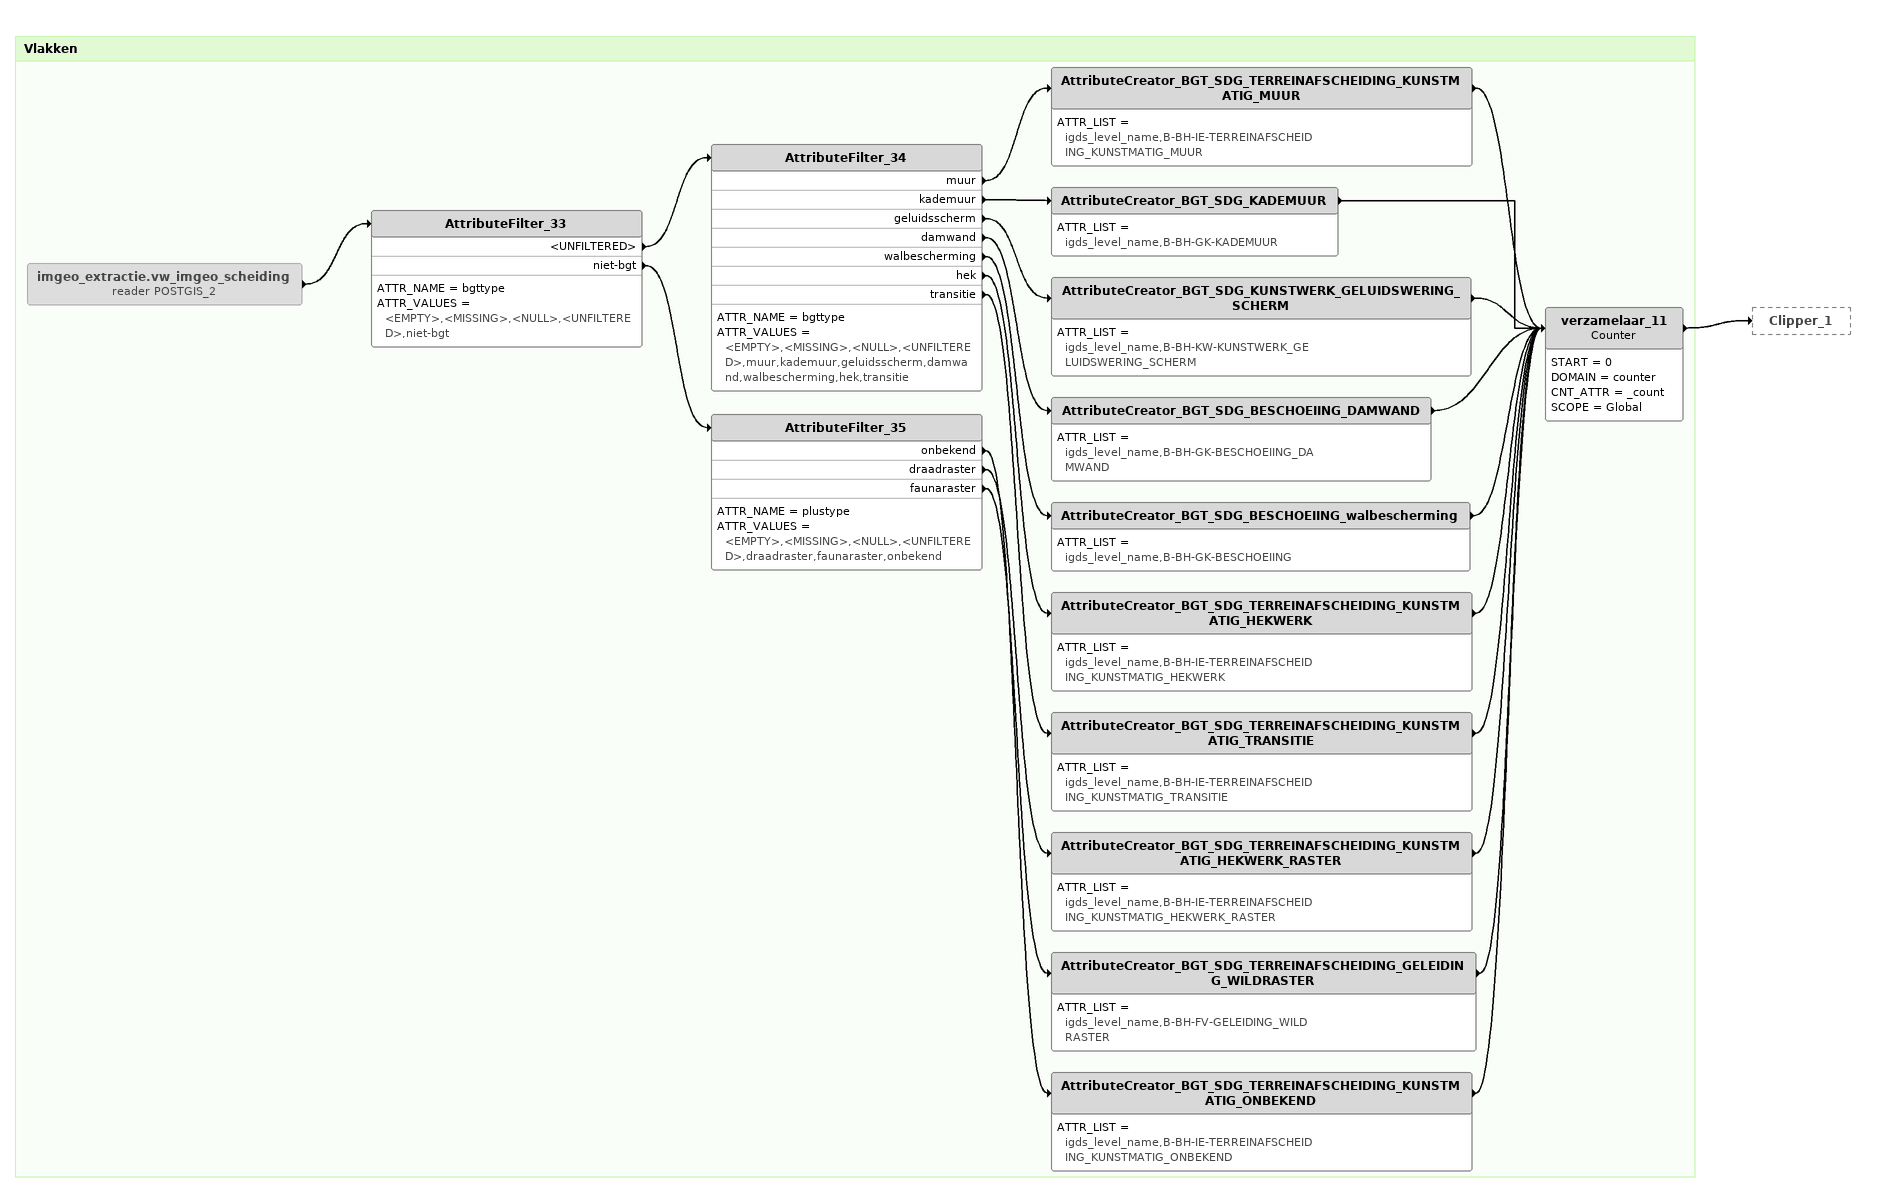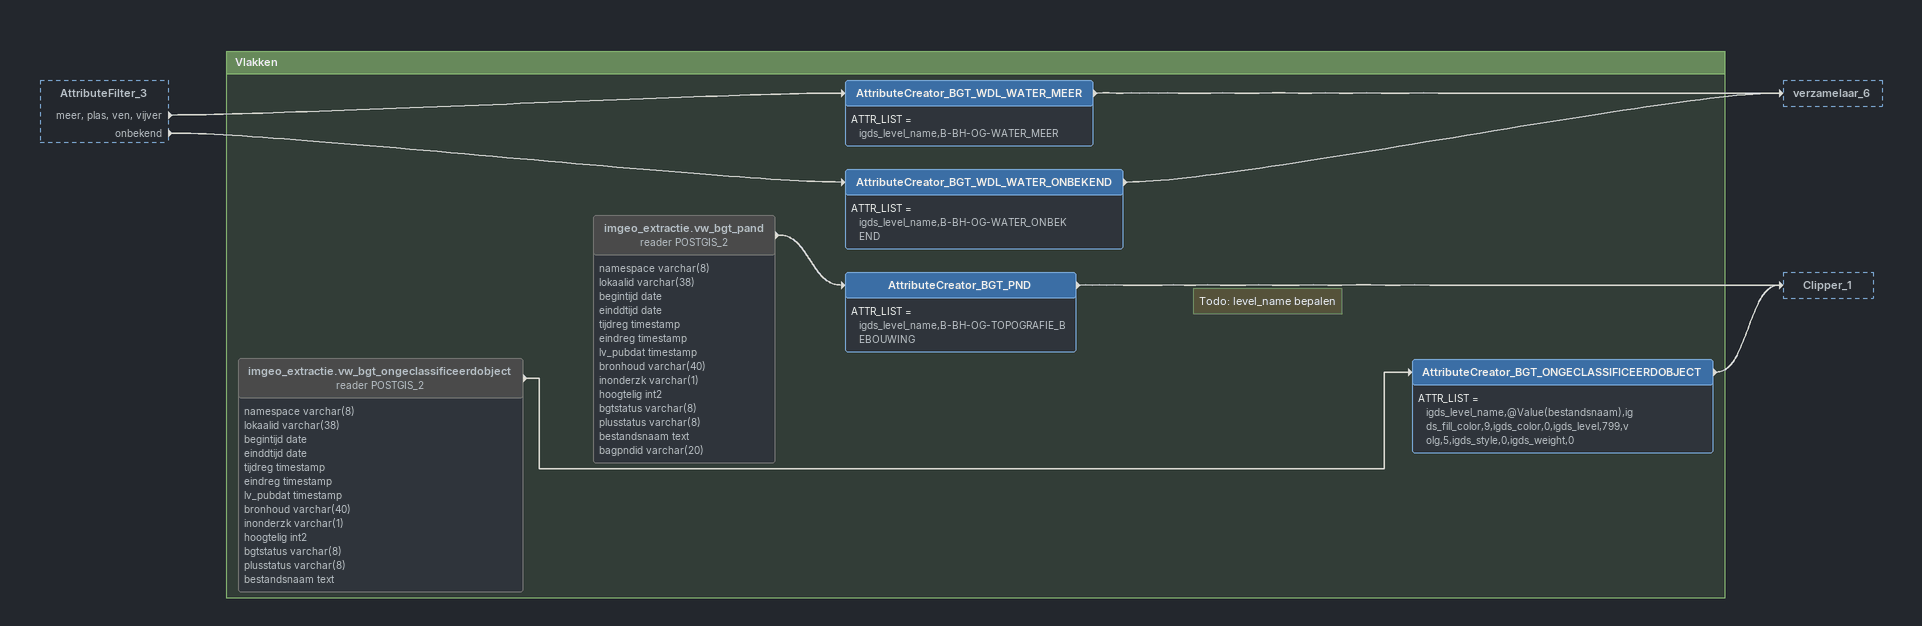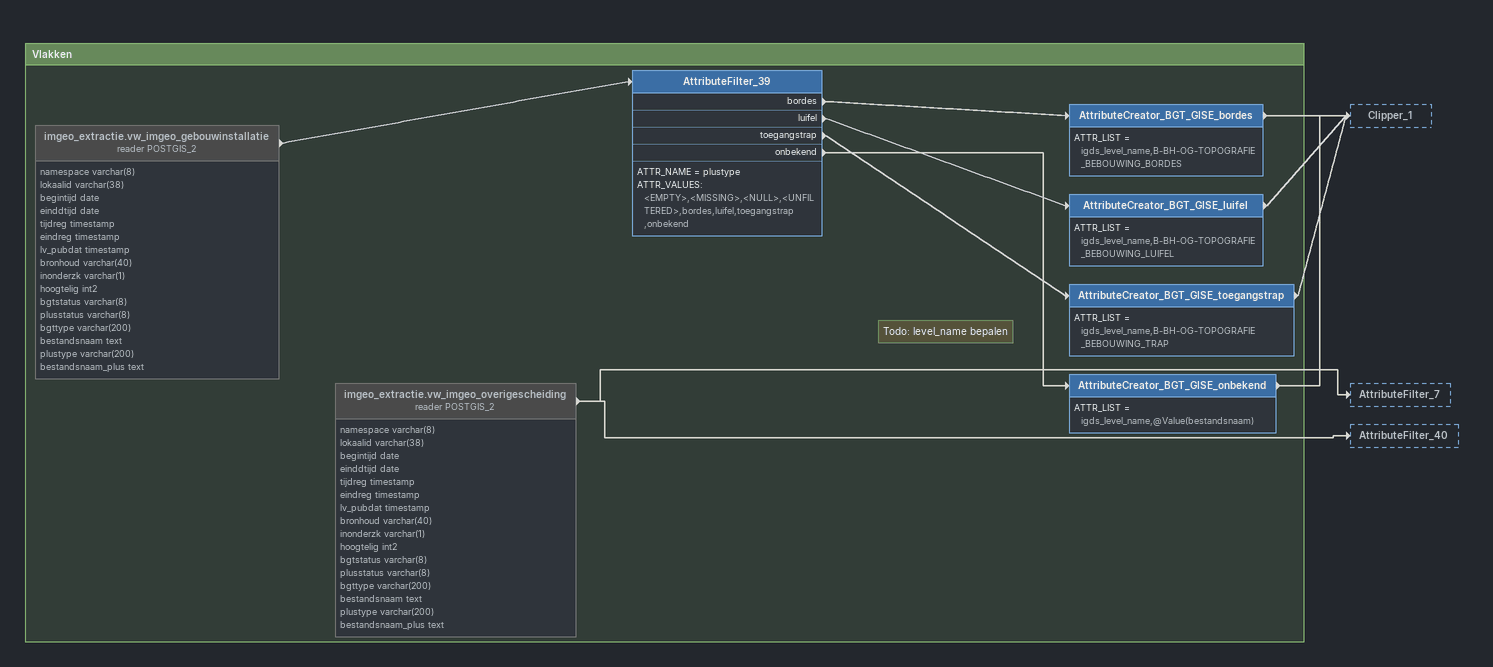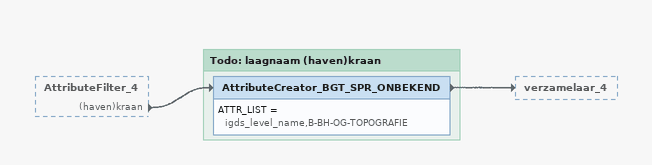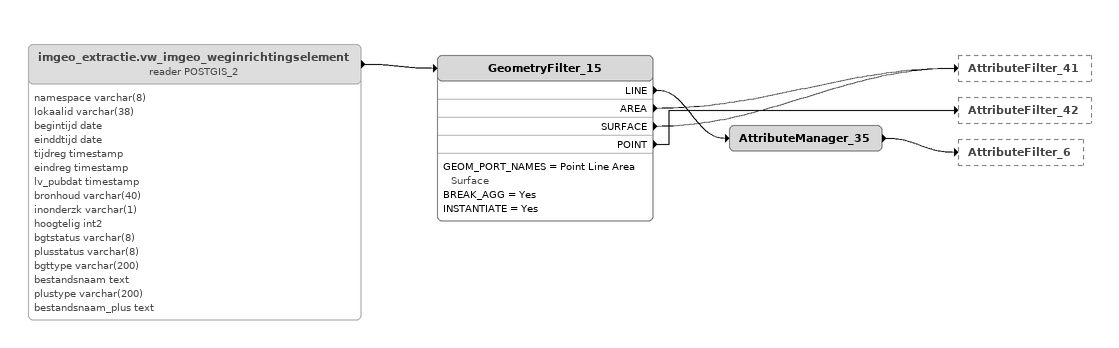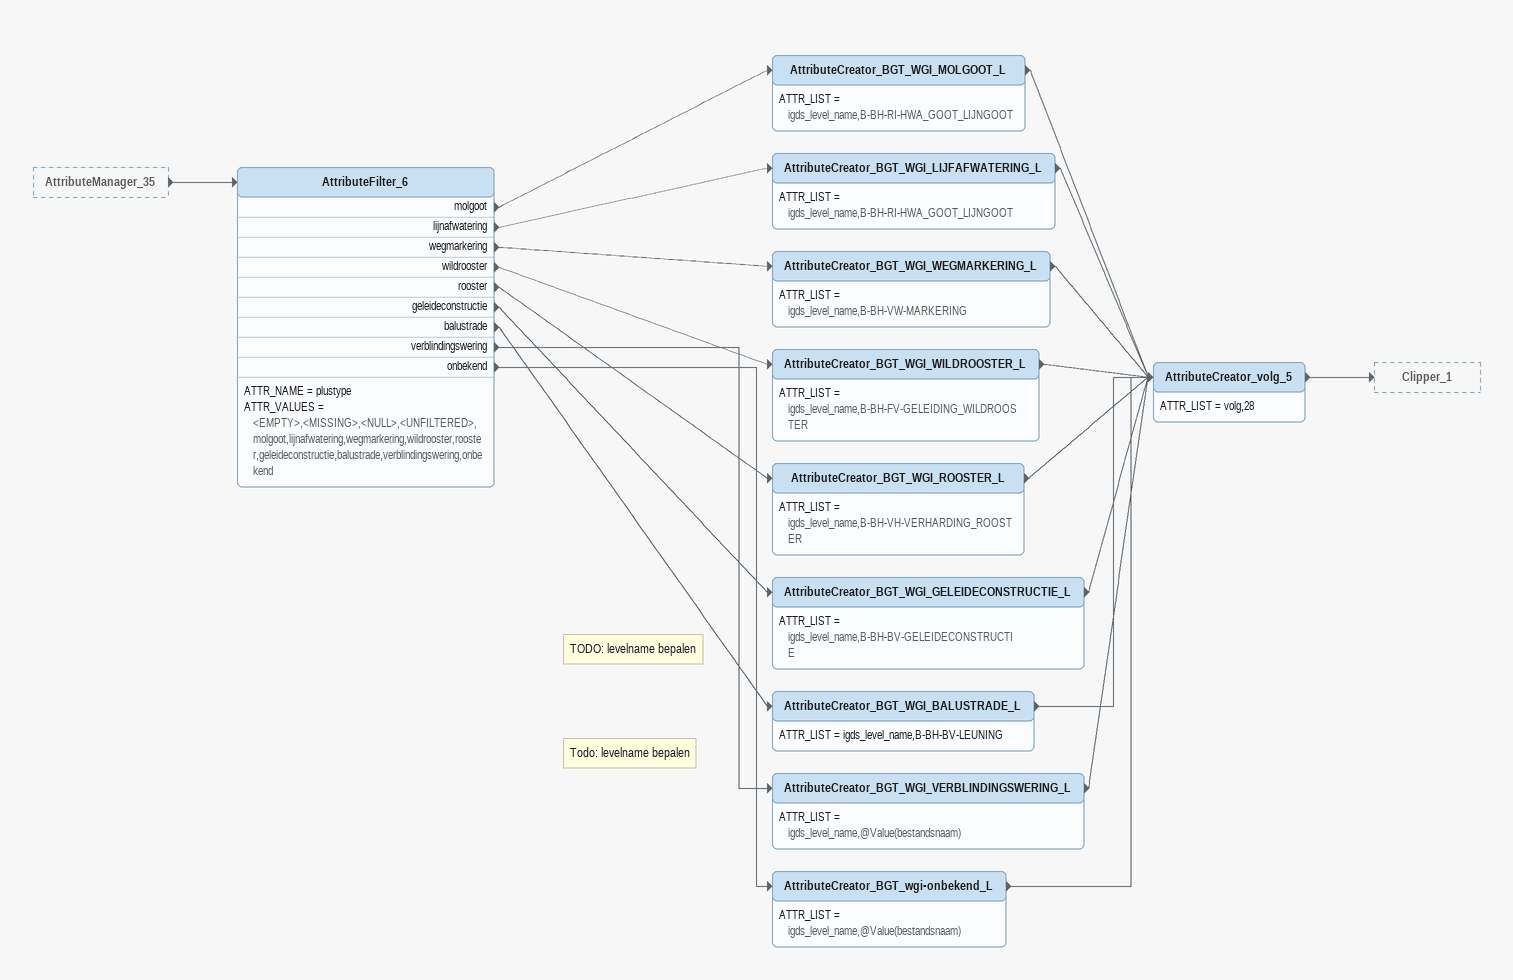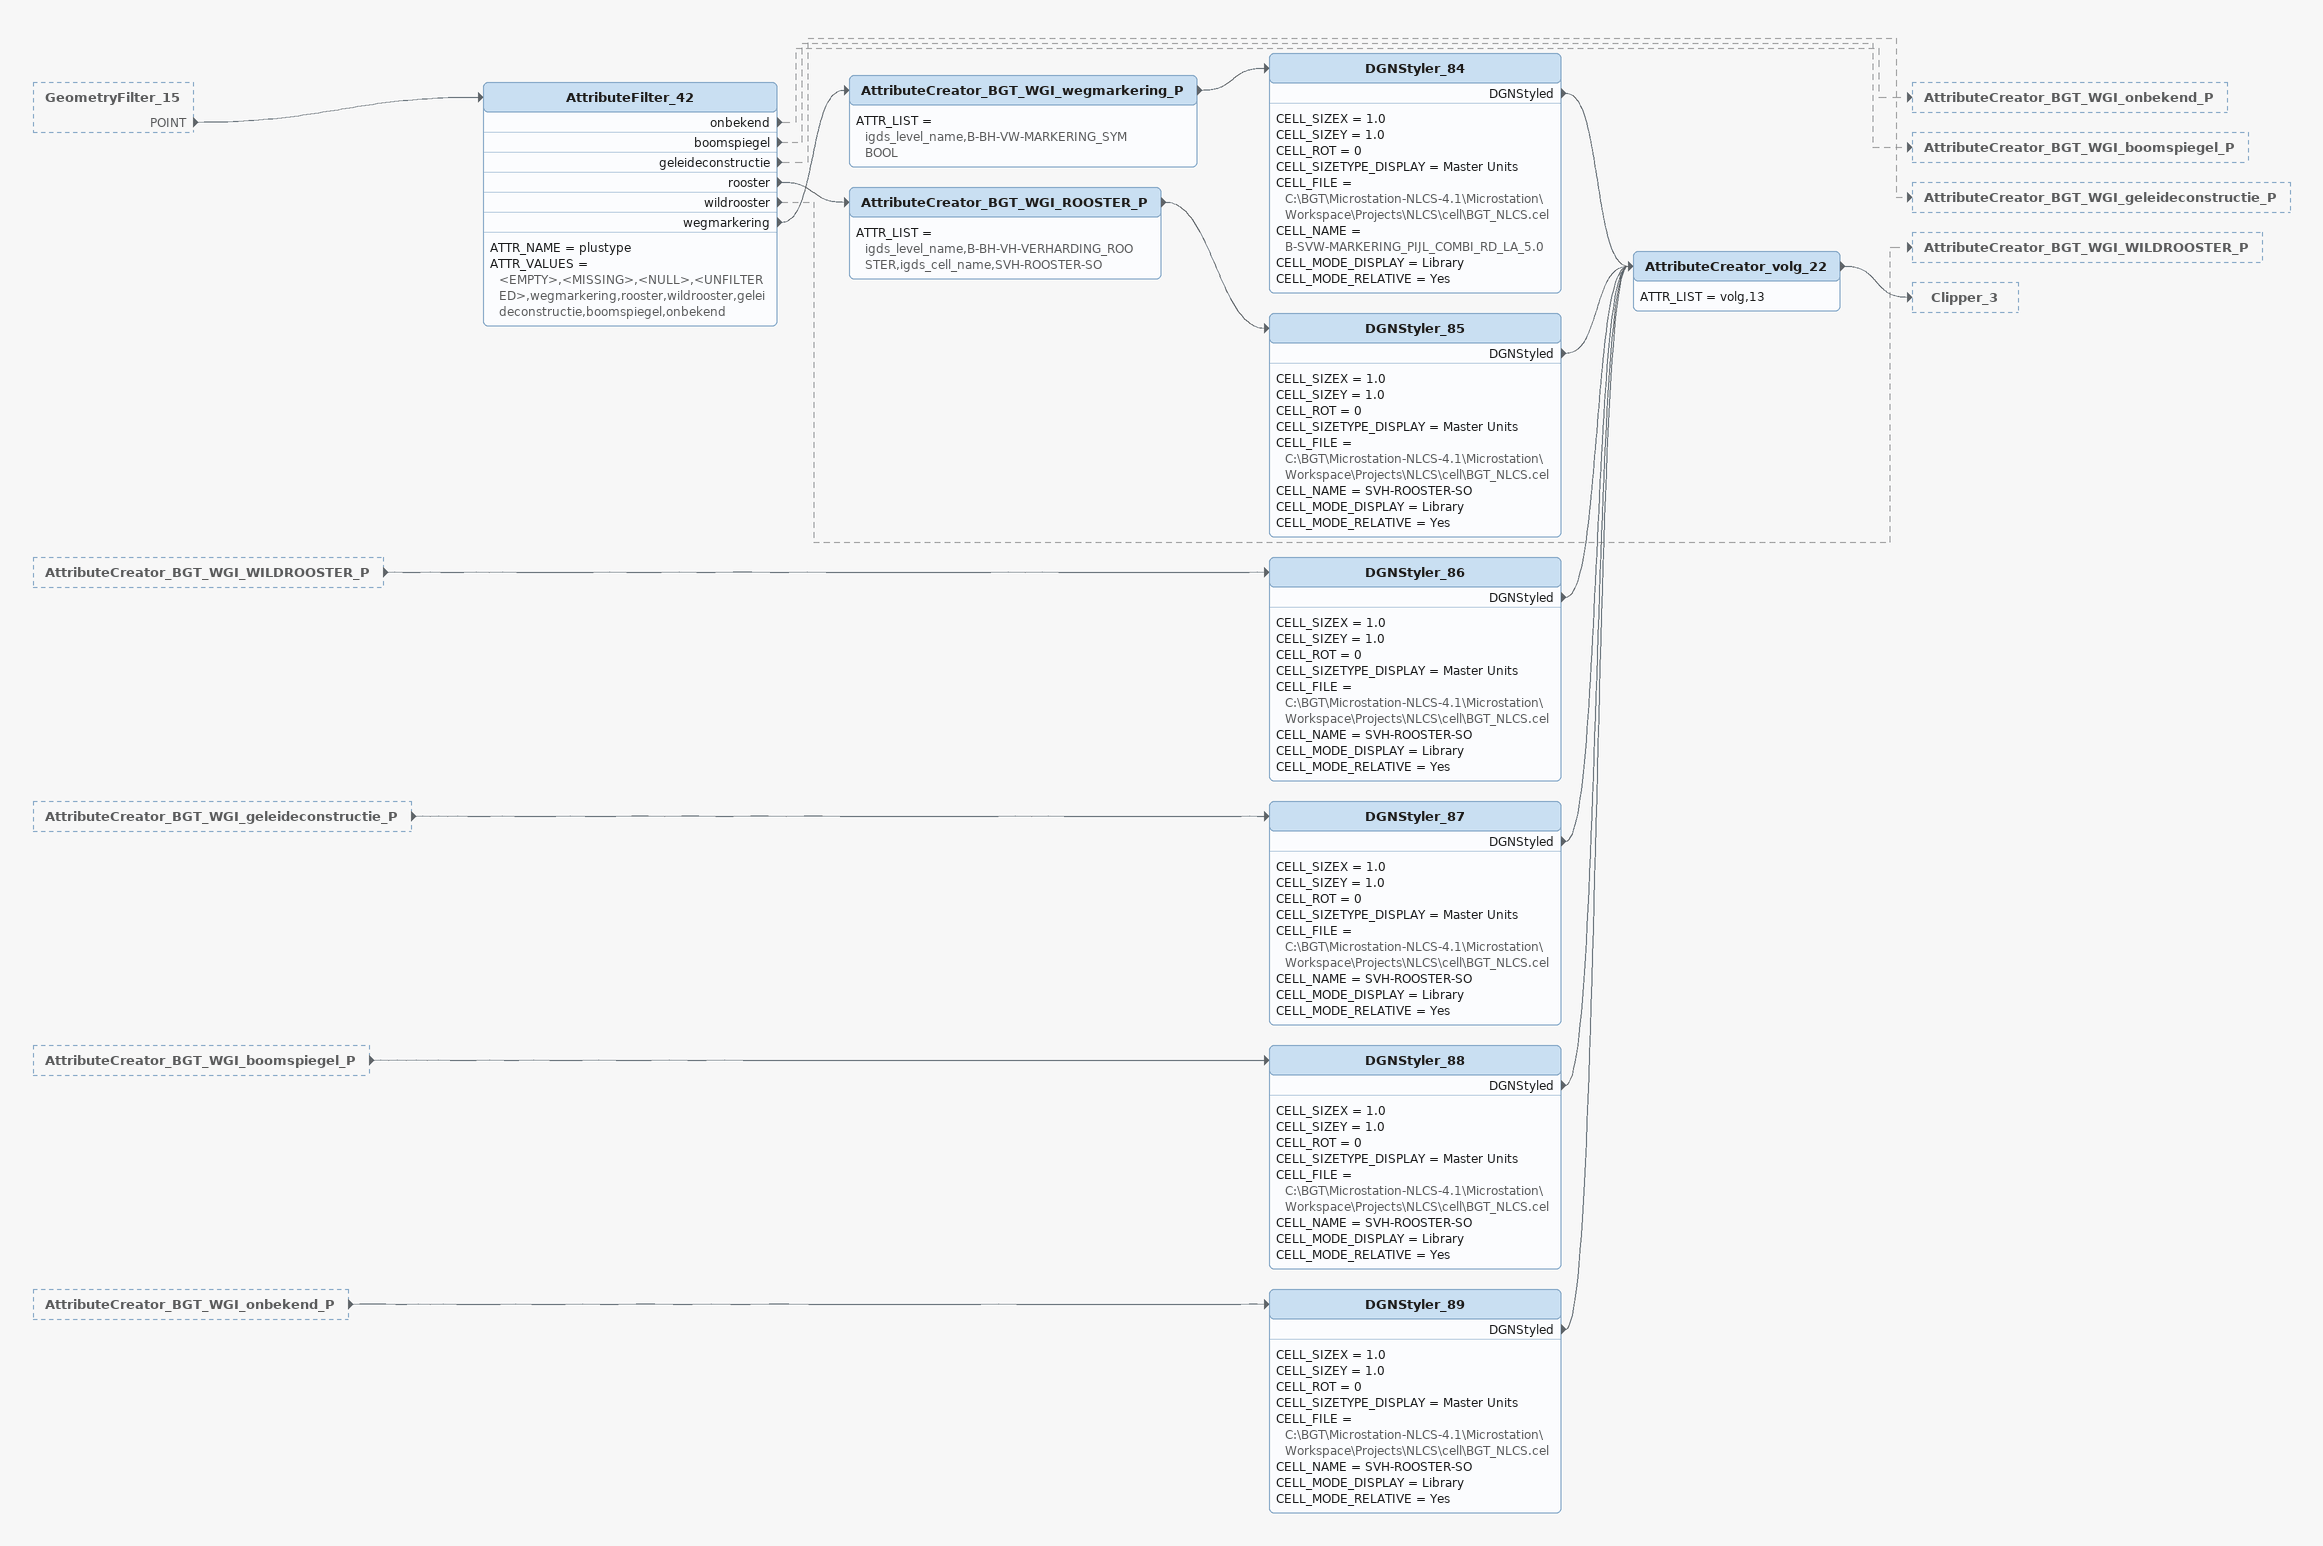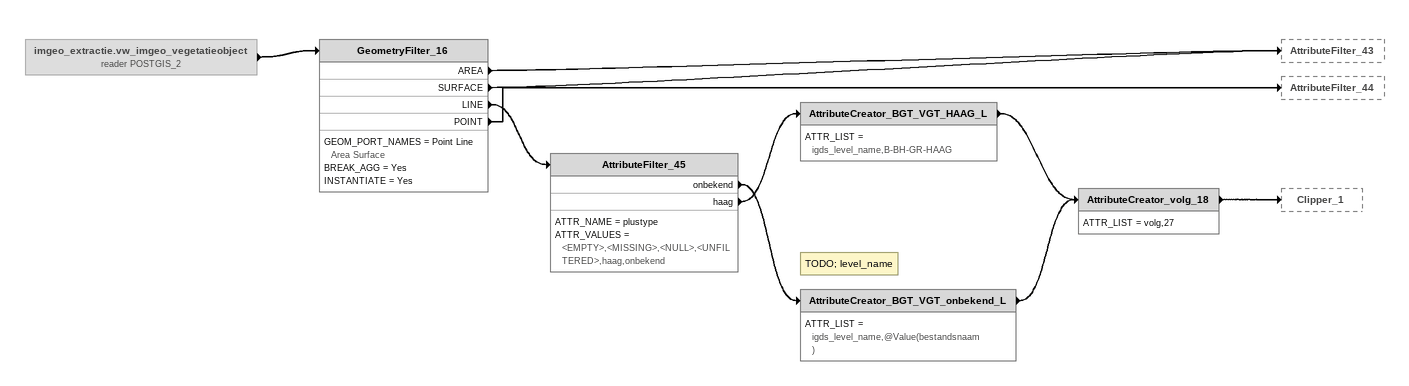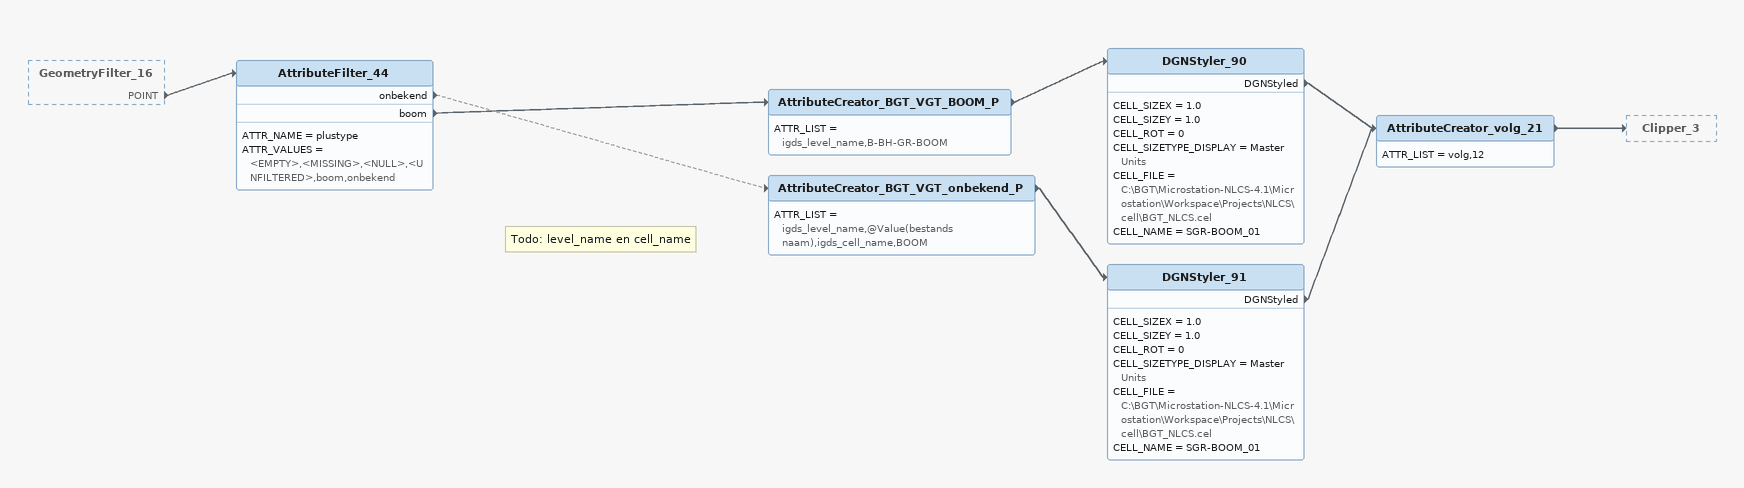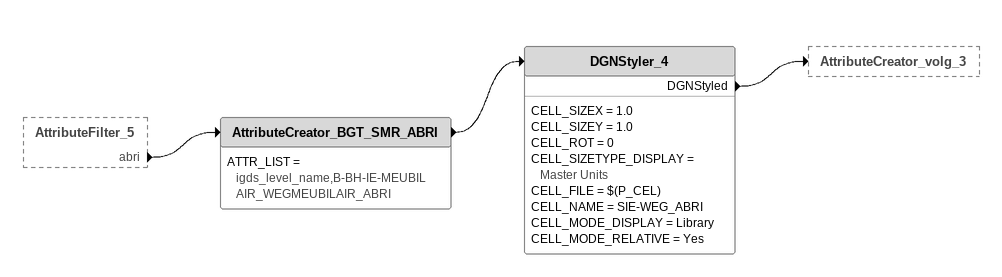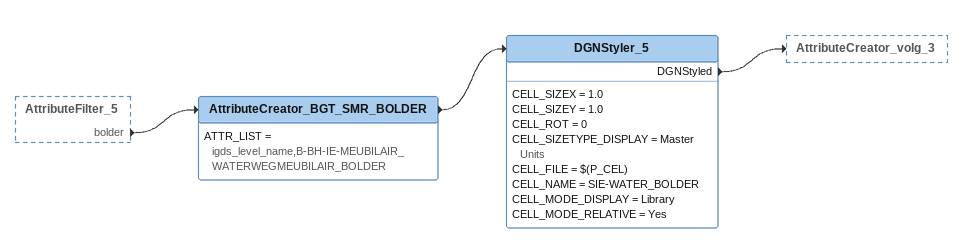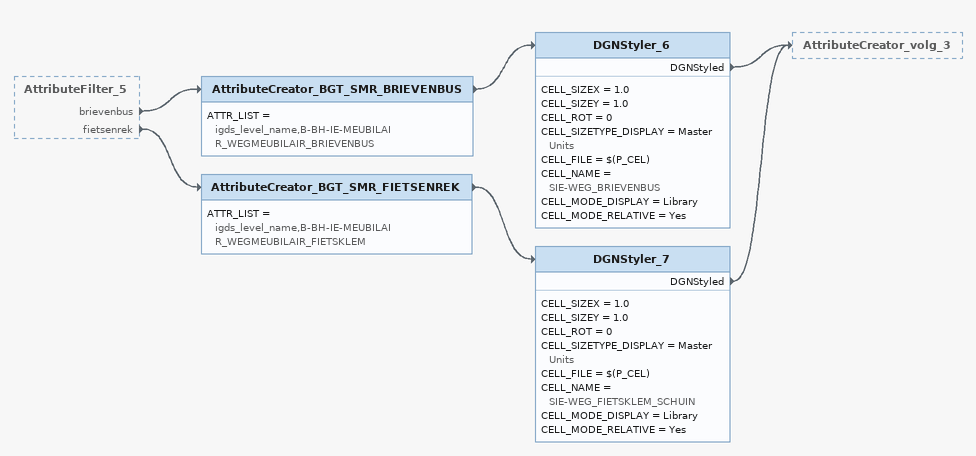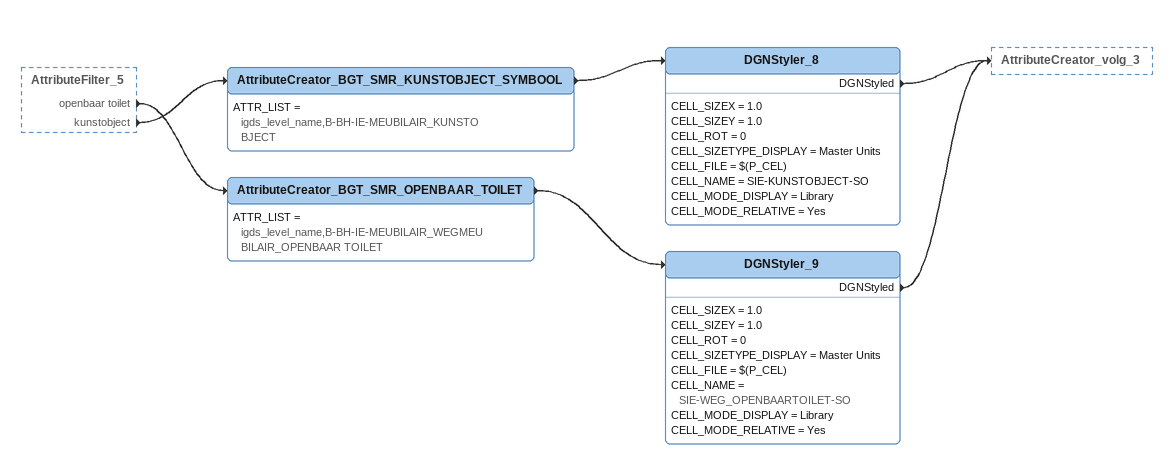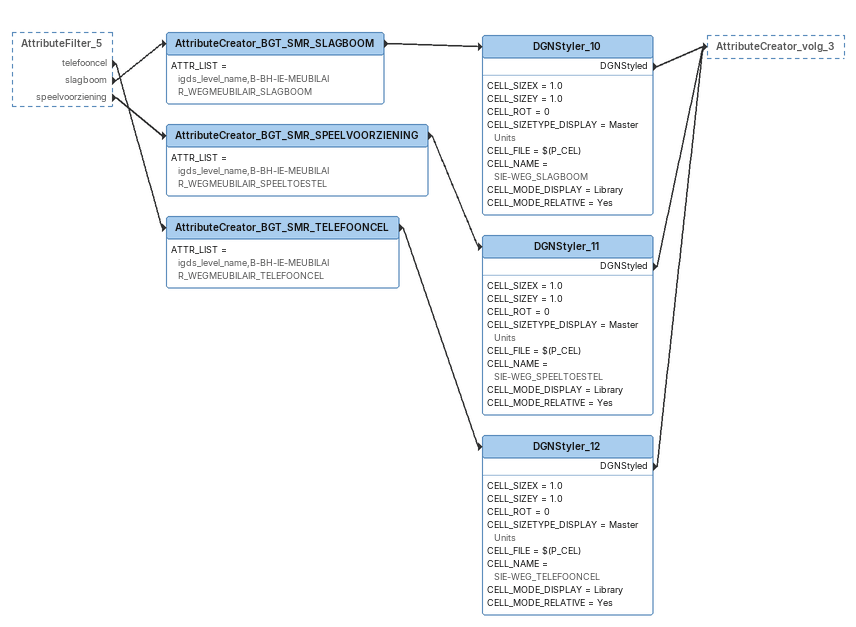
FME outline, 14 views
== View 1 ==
Bookmark: Vlakken
imgeo_extractie.vw_imgeo_scheiding (reader POSTGIS_2) [off]
    -> AttributeFilter_33
AttributeFilter_33
    ATTR_NAME = bgttype
    ATTR_VALUES = <EMPTY>,<MISSING>,<NULL>,<UNFILTERED>,niet-bgt
    <UNFILTERED> -> AttributeFilter_34
    niet-bgt -> AttributeFilter_35
AttributeFilter_34
    ATTR_NAME = bgttype
    ATTR_VALUES = <EMPTY>,<MISSING>,<NULL>,<UNFILTERED>,muur,kademuur,geluidsscherm,damwand,walbescherming,hek,transitie
    muur -> AttributeCreator_BGT_SDG_TERREINAFSCHEIDING_KUNSTMATIG_MUUR
    kademuur -> AttributeCreator_BGT_SDG_KADEMUUR
    geluidsscherm -> AttributeCreator_BGT_SDG_KUNSTWERK_GELUIDSWERING_SCHERM
    damwand -> AttributeCreator_BGT_SDG_BESCHOEIING_DAMWAND
    walbescherming -> AttributeCreator_BGT_SDG_BESCHOEIING_walbescherming
    hek -> AttributeCreator_BGT_SDG_TERREINAFSCHEIDING_KUNSTMATIG_HEKWERK
    transitie -> AttributeCreator_BGT_SDG_TERREINAFSCHEIDING_KUNSTMATIG_TRANSITIE
AttributeCreator_BGT_SDG_TERREINAFSCHEIDING_KUNSTMATIG_MUUR
    ATTR_LIST = igds_level_name,B-BH-IE-TERREINAFSCHEIDING_KUNSTMATIG_MUUR
    -> verzamelaar_11
AttributeCreator_BGT_SDG_KADEMUUR
    ATTR_LIST = igds_level_name,B-BH-GK-KADEMUUR
    -> verzamelaar_11
AttributeCreator_BGT_SDG_KUNSTWERK_GELUIDSWERING_SCHERM
    ATTR_LIST = igds_level_name,B-BH-KW-KUNSTWERK_GELUIDSWERING_SCHERM
    -> verzamelaar_11
AttributeCreator_BGT_SDG_BESCHOEIING_DAMWAND
    ATTR_LIST = igds_level_name,B-BH-GK-BESCHOEIING_DAMWAND
    -> verzamelaar_11
AttributeCreator_BGT_SDG_BESCHOEIING_walbescherming
    ATTR_LIST = igds_level_name,B-BH-GK-BESCHOEIING
    -> verzamelaar_11
AttributeCreator_BGT_SDG_TERREINAFSCHEIDING_KUNSTMATIG_HEKWERK
    ATTR_LIST = igds_level_name,B-BH-IE-TERREINAFSCHEIDING_KUNSTMATIG_HEKWERK
    -> verzamelaar_11
AttributeCreator_BGT_SDG_TERREINAFSCHEIDING_KUNSTMATIG_TRANSITIE
    ATTR_LIST = igds_level_name,B-BH-IE-TERREINAFSCHEIDING_KUNSTMATIG_TRANSITIE
    -> verzamelaar_11
AttributeFilter_35
    ATTR_NAME = plustype
    ATTR_VALUES = <EMPTY>,<MISSING>,<NULL>,<UNFILTERED>,draadraster,faunaraster,onbekend
    onbekend -> AttributeCreator_BGT_SDG_TERREINAFSCHEIDING_KUNSTMATIG_ONBEKEND
    draadraster -> AttributeCreator_BGT_SDG_TERREINAFSCHEIDING_KUNSTMATIG_HEKWERK_RASTER
    faunaraster -> AttributeCreator_BGT_SDG_TERREINAFSCHEIDING_GELEIDING_WILDRASTER
AttributeCreator_BGT_SDG_TERREINAFSCHEIDING_KUNSTMATIG_HEKWERK_RASTER
    ATTR_LIST = igds_level_name,B-BH-IE-TERREINAFSCHEIDING_KUNSTMATIG_HEKWERK_RASTER
    -> verzamelaar_11
AttributeCreator_BGT_SDG_TERREINAFSCHEIDING_GELEIDING_WILDRASTER
    ATTR_LIST = igds_level_name,B-BH-FV-GELEIDING_WILDRASTER
    -> verzamelaar_11
AttributeCreator_BGT_SDG_TERREINAFSCHEIDING_KUNSTMATIG_ONBEKEND
    ATTR_LIST = igds_level_name,B-BH-IE-TERREINAFSCHEIDING_KUNSTMATIG_ONBEKEND
    -> verzamelaar_11
verzamelaar_11: Counter
    START = 0
    DOMAIN = counter
    CNT_ATTR = _count
    SCOPE = Global
    -> Clipper_1

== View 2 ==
AttributeFilter_3 [outside]
    meer, plas, ven, vijver -> AttributeCreator_BGT_WDL_WATER_MEER
    onbekend -> AttributeCreator_BGT_WDL_WATER_ONBEKEND

Bookmark: Vlakken
AttributeCreator_BGT_WDL_WATER_MEER
    ATTR_LIST = igds_level_name,B-BH-OG-WATER_MEER
    -> verzamelaar_6
AttributeCreator_BGT_WDL_WATER_ONBEKEND
    ATTR_LIST = igds_level_name,B-BH-OG-WATER_ONBEKEND
    -> verzamelaar_6
imgeo_extractie.vw_bgt_ongeclassificeerdobject (reader POSTGIS_2) [off]
    attributes: namespace varchar(8), lokaalid varchar(38), begintijd date, einddtijd date, tijdreg timestamp, eindreg timestamp, lv_pubdat timestamp, bronhoud varchar(40), inonderzk varchar(1), hoogtelig int2, bgtstatus varchar(8), plusstatus varchar(8), bestandsnaam text
    -> AttributeCreator_BGT_ONGECLASSIFICEERDOBJECT
Note: Todo: level_name bepalen
AttributeCreator_BGT_ONGECLASSIFICEERDOBJECT
    ATTR_LIST = igds_level_name,@Value(bestandsnaam),igds_fill_color,9,igds_color,0,igds_level,799,volg,5,igds_style,0,igds_weight,0
    -> Clipper_1
imgeo_extractie.vw_bgt_pand (reader POSTGIS_2) [off]
    attributes: namespace varchar(8), lokaalid varchar(38), begintijd date, einddtijd date, tijdreg timestamp, eindreg timestamp, lv_pubdat timestamp, bronhoud varchar(40), inonderzk varchar(1), hoogtelig int2, bgtstatus varchar(8), plusstatus varchar(8), bestandsnaam text, bagpndid varchar(20)
    -> AttributeCreator_BGT_PND
AttributeCreator_BGT_PND
    ATTR_LIST = igds_level_name,B-BH-OG-TOPOGRAFIE_BEBOUWING
    -> Clipper_1

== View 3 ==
Bookmark: Vlakken
imgeo_extractie.vw_imgeo_gebouwinstallatie (reader POSTGIS_2) [off]
    attributes: namespace varchar(8), lokaalid varchar(38), begintijd date, einddtijd date, tijdreg timestamp, eindreg timestamp, lv_pubdat timestamp, bronhoud varchar(40), inonderzk varchar(1), hoogtelig int2, bgtstatus varchar(8), plusstatus varchar(8), bgttype varchar(200), bestandsnaam text, plustype varchar(200), bestandsnaam_plus text
    -> AttributeFilter_39
AttributeFilter_39
    ATTR_NAME = plustype
    ATTR_VALUES:
      <EMPTY>,<MISSING>,<NULL>,<UNFILTERED>,bordes,luifel,toegangstrap
      ,onbekend
    bordes -> AttributeCreator_BGT_GISE_bordes
    luifel -> AttributeCreator_BGT_GISE_luifel
    toegangstrap -> AttributeCreator_BGT_GISE_toegangstrap
    onbekend -> AttributeCreator_BGT_GISE_onbekend
AttributeCreator_BGT_GISE_bordes
    ATTR_LIST = igds_level_name,B-BH-OG-TOPOGRAFIE_BEBOUWING_BORDES
    -> Clipper_1
AttributeCreator_BGT_GISE_luifel
    ATTR_LIST = igds_level_name,B-BH-OG-TOPOGRAFIE_BEBOUWING_LUIFEL
    -> Clipper_1
AttributeCreator_BGT_GISE_toegangstrap
    ATTR_LIST = igds_level_name,B-BH-OG-TOPOGRAFIE_BEBOUWING_TRAP
    -> Clipper_1
Note: Todo: level_name bepalen
AttributeCreator_BGT_GISE_onbekend
    ATTR_LIST = igds_level_name,@Value(bestandsnaam)
    -> Clipper_1
imgeo_extractie.vw_imgeo_overigescheiding (reader POSTGIS_2) [off]
    attributes: namespace varchar(8), lokaalid varchar(38), begintijd date, einddtijd date, tijdreg timestamp, eindreg timestamp, lv_pubdat timestamp, bronhoud varchar(40), inonderzk varchar(1), hoogtelig int2, bgtstatus varchar(8), plusstatus varchar(8), bgttype varchar(200), bestandsnaam text, plustype varchar(200), bestandsnaam_plus text
    -> AttributeFilter_7
    -> AttributeFilter_40

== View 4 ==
AttributeFilter_4 [outside]
    (haven)kraan -> AttributeCreator_BGT_SPR_ONBEKEND

Bookmark: Todo: laagnaam (haven)kraan
AttributeCreator_BGT_SPR_ONBEKEND
    ATTR_LIST = igds_level_name,B-BH-OG-TOPOGRAFIE
    -> verzamelaar_4

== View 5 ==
imgeo_extractie.vw_imgeo_weginrichtingselement (reader POSTGIS_2) [off]
    attributes: namespace varchar(8), lokaalid varchar(38), begintijd date, einddtijd date, tijdreg timestamp, eindreg timestamp, lv_pubdat timestamp, bronhoud varchar(40), inonderzk varchar(1), hoogtelig int2, bgtstatus varchar(8), plusstatus varchar(8), bgttype varchar(200), bestandsnaam text, plustype varchar(200), bestandsnaam_plus text
    -> GeometryFilter_15
GeometryFilter_15
    GEOM_PORT_NAMES = Point Line Area Surface
    BREAK_AGG = Yes
    INSTANTIATE = Yes
    LINE -> AttributeManager_35
    AREA -> AttributeFilter_41
    SURFACE -> AttributeFilter_41
    POINT -> AttributeFilter_42
AttributeManager_35
    -> AttributeFilter_6

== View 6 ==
AttributeManager_35 [outside]
    -> AttributeFilter_6
AttributeFilter_6
    ATTR_NAME = plustype
    ATTR_VALUES = <EMPTY>,<MISSING>,<NULL>,<UNFILTERED>,molgoot,lijnafwatering,wegmarkering,wildrooster,rooster,geleideconstructie,balustrade,verblindingswering,onbekend
    molgoot -> AttributeCreator_BGT_WGI_MOLGOOT_L
    lijnafwatering -> AttributeCreator_BGT_WGI_LIJFAFWATERING_L
    wegmarkering -> AttributeCreator_BGT_WGI_WEGMARKERING_L
    wildrooster -> AttributeCreator_BGT_WGI_WILDROOSTER_L
    rooster -> AttributeCreator_BGT_WGI_ROOSTER_L
    geleideconstructie -> AttributeCreator_BGT_WGI_GELEIDECONSTRUCTIE_L
    balustrade -> AttributeCreator_BGT_WGI_BALUSTRADE_L
    verblindingswering -> AttributeCreator_BGT_WGI_VERBLINDINGSWERING_L
    onbekend -> AttributeCreator_BGT_wgi-onbekend_L
AttributeCreator_BGT_WGI_MOLGOOT_L
    ATTR_LIST = igds_level_name,B-BH-RI-HWA_GOOT_LIJNGOOT
    -> AttributeCreator_volg_5
AttributeCreator_BGT_WGI_LIJFAFWATERING_L
    ATTR_LIST = igds_level_name,B-BH-RI-HWA_GOOT_LIJNGOOT
    -> AttributeCreator_volg_5
AttributeCreator_BGT_WGI_WEGMARKERING_L
    ATTR_LIST = igds_level_name,B-BH-VW-MARKERING
    -> AttributeCreator_volg_5
AttributeCreator_BGT_WGI_WILDROOSTER_L
    ATTR_LIST = igds_level_name,B-BH-FV-GELEIDING_WILDROOSTER
    -> AttributeCreator_volg_5
AttributeCreator_BGT_WGI_ROOSTER_L
    ATTR_LIST = igds_level_name,B-BH-VH-VERHARDING_ROOSTER
    -> AttributeCreator_volg_5
AttributeCreator_BGT_WGI_GELEIDECONSTRUCTIE_L
    ATTR_LIST = igds_level_name,B-BH-BV-GELEIDECONSTRUCTIE
    -> AttributeCreator_volg_5
AttributeCreator_BGT_WGI_BALUSTRADE_L
    ATTR_LIST = igds_level_name,B-BH-BV-LEUNING
    -> AttributeCreator_volg_5
Note: TODO: levelname bepalen
AttributeCreator_BGT_WGI_VERBLINDINGSWERING_L
    ATTR_LIST = igds_level_name,@Value(bestandsnaam)
    -> AttributeCreator_volg_5
Note: Todo: levelname bepalen
AttributeCreator_BGT_wgi-onbekend_L
    ATTR_LIST = igds_level_name,@Value(bestandsnaam)
    -> AttributeCreator_volg_5
AttributeCreator_volg_5
    ATTR_LIST = volg,28
    -> Clipper_1

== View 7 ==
GeometryFilter_15 [outside]
    POINT -> AttributeFilter_42
AttributeCreator_BGT_WGI_WILDROOSTER_P [outside]
    -> DGNStyler_86
AttributeCreator_BGT_WGI_geleideconstructie_P [outside]
    -> DGNStyler_87
AttributeCreator_BGT_WGI_boomspiegel_P [outside]
    -> DGNStyler_88
AttributeCreator_BGT_WGI_onbekend_P [outside]
    -> DGNStyler_89
AttributeFilter_42
    ATTR_NAME = plustype
    ATTR_VALUES = <EMPTY>,<MISSING>,<NULL>,<UNFILTERED>,wegmarkering,rooster,wildrooster,geleideconstructie,boomspiegel,onbekend
    onbekend -> AttributeCreator_BGT_WGI_onbekend_P [off]
    boomspiegel -> AttributeCreator_BGT_WGI_boomspiegel_P [off]
    geleideconstructie -> AttributeCreator_BGT_WGI_geleideconstructie_P [off]
    rooster -> AttributeCreator_BGT_WGI_ROOSTER_P
    wildrooster -> AttributeCreator_BGT_WGI_WILDROOSTER_P [off]
    wegmarkering -> AttributeCreator_BGT_WGI_wegmarkering_P
AttributeCreator_BGT_WGI_wegmarkering_P
    ATTR_LIST = igds_level_name,B-BH-VW-MARKERING_SYMBOOL
    -> DGNStyler_84
DGNStyler_84
    CELL_SIZEX = 1.0
    CELL_SIZEY = 1.0
    CELL_ROT = 0
    CELL_SIZETYPE_DISPLAY = Master Units
    CELL_FILE = C:\BGT\Microstation-NLCS-4.1\Microstation\Workspace\Projects\NLCS\cell\BGT_NLCS.cel
    CELL_NAME = B-SVW-MARKERING_PIJL_COMBI_RD_LA_5.0
    CELL_MODE_DISPLAY = Library
    CELL_MODE_RELATIVE = Yes
    DGNStyled -> AttributeCreator_volg_22
AttributeCreator_BGT_WGI_ROOSTER_P
    ATTR_LIST = igds_level_name,B-BH-VH-VERHARDING_ROOSTER,igds_cell_name,SVH-ROOSTER-SO
    -> DGNStyler_85
DGNStyler_85
    CELL_SIZEX = 1.0
    CELL_SIZEY = 1.0
    CELL_ROT = 0
    CELL_SIZETYPE_DISPLAY = Master Units
    CELL_FILE = C:\BGT\Microstation-NLCS-4.1\Microstation\Workspace\Projects\NLCS\cell\BGT_NLCS.cel
    CELL_NAME = SVH-ROOSTER-SO
    CELL_MODE_DISPLAY = Library
    CELL_MODE_RELATIVE = Yes
    DGNStyled -> AttributeCreator_volg_22
DGNStyler_86
    CELL_SIZEX = 1.0
    CELL_SIZEY = 1.0
    CELL_ROT = 0
    CELL_SIZETYPE_DISPLAY = Master Units
    CELL_FILE = C:\BGT\Microstation-NLCS-4.1\Microstation\Workspace\Projects\NLCS\cell\BGT_NLCS.cel
    CELL_NAME = SVH-ROOSTER-SO
    CELL_MODE_DISPLAY = Library
    CELL_MODE_RELATIVE = Yes
    DGNStyled -> AttributeCreator_volg_22
DGNStyler_87
    CELL_SIZEX = 1.0
    CELL_SIZEY = 1.0
    CELL_ROT = 0
    CELL_SIZETYPE_DISPLAY = Master Units
    CELL_FILE = C:\BGT\Microstation-NLCS-4.1\Microstation\Workspace\Projects\NLCS\cell\BGT_NLCS.cel
    CELL_NAME = SVH-ROOSTER-SO
    CELL_MODE_DISPLAY = Library
    CELL_MODE_RELATIVE = Yes
    DGNStyled -> AttributeCreator_volg_22
DGNStyler_88
    CELL_SIZEX = 1.0
    CELL_SIZEY = 1.0
    CELL_ROT = 0
    CELL_SIZETYPE_DISPLAY = Master Units
    CELL_FILE = C:\BGT\Microstation-NLCS-4.1\Microstation\Workspace\Projects\NLCS\cell\BGT_NLCS.cel
    CELL_NAME = SVH-ROOSTER-SO
    CELL_MODE_DISPLAY = Library
    CELL_MODE_RELATIVE = Yes
    DGNStyled -> AttributeCreator_volg_22
DGNStyler_89
    CELL_SIZEX = 1.0
    CELL_SIZEY = 1.0
    CELL_ROT = 0
    CELL_SIZETYPE_DISPLAY = Master Units
    CELL_FILE = C:\BGT\Microstation-NLCS-4.1\Microstation\Workspace\Projects\NLCS\cell\BGT_NLCS.cel
    CELL_NAME = SVH-ROOSTER-SO
    CELL_MODE_DISPLAY = Library
    CELL_MODE_RELATIVE = Yes
    DGNStyled -> AttributeCreator_volg_22
AttributeCreator_volg_22
    ATTR_LIST = volg,13
    -> Clipper_3

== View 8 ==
imgeo_extractie.vw_imgeo_vegetatieobject (reader POSTGIS_2) [off]
    -> GeometryFilter_16
GeometryFilter_16
    GEOM_PORT_NAMES = Point Line Area Surface
    BREAK_AGG = Yes
    INSTANTIATE = Yes
    AREA -> AttributeFilter_43
    SURFACE -> AttributeFilter_43
    LINE -> AttributeFilter_45
    POINT -> AttributeFilter_44
AttributeFilter_45
    ATTR_NAME = plustype
    ATTR_VALUES = <EMPTY>,<MISSING>,<NULL>,<UNFILTERED>,haag,onbekend
    onbekend -> AttributeCreator_BGT_VGT_onbekend_L
    haag -> AttributeCreator_BGT_VGT_HAAG_L
AttributeCreator_BGT_VGT_HAAG_L
    ATTR_LIST = igds_level_name,B-BH-GR-HAAG
    -> AttributeCreator_volg_18
Note: TODO; level_name
AttributeCreator_BGT_VGT_onbekend_L
    ATTR_LIST = igds_level_name,@Value(bestandsnaam)
    -> AttributeCreator_volg_18
AttributeCreator_volg_18
    ATTR_LIST = volg,27
    -> Clipper_1

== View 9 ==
GeometryFilter_16 [outside]
    POINT -> AttributeFilter_44
AttributeFilter_44
    ATTR_NAME = plustype
    ATTR_VALUES = <EMPTY>,<MISSING>,<NULL>,<UNFILTERED>,boom,onbekend
    onbekend -> AttributeCreator_BGT_VGT_onbekend_P [off]
    boom -> AttributeCreator_BGT_VGT_BOOM_P
AttributeCreator_BGT_VGT_BOOM_P
    ATTR_LIST = igds_level_name,B-BH-GR-BOOM
    -> DGNStyler_90
DGNStyler_90
    CELL_SIZEX = 1.0
    CELL_SIZEY = 1.0
    CELL_ROT = 0
    CELL_SIZETYPE_DISPLAY = Master Units
    CELL_FILE = C:\BGT\Microstation-NLCS-4.1\Microstation\Workspace\Projects\NLCS\cell\BGT_NLCS.cel
    CELL_NAME = SGR-BOOM_01
    DGNStyled -> AttributeCreator_volg_21
Note: Todo: level_name en cell_name
AttributeCreator_BGT_VGT_onbekend_P
    ATTR_LIST = igds_level_name,@Value(bestandsnaam),igds_cell_name,BOOM
    -> DGNStyler_91
DGNStyler_91
    CELL_SIZEX = 1.0
    CELL_SIZEY = 1.0
    CELL_ROT = 0
    CELL_SIZETYPE_DISPLAY = Master Units
    CELL_FILE = C:\BGT\Microstation-NLCS-4.1\Microstation\Workspace\Projects\NLCS\cell\BGT_NLCS.cel
    CELL_NAME = SGR-BOOM_01
    DGNStyled -> AttributeCreator_volg_21
AttributeCreator_volg_21
    ATTR_LIST = volg,12
    -> Clipper_3

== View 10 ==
AttributeFilter_5 [outside]
    abri -> AttributeCreator_BGT_SMR_ABRI
AttributeCreator_BGT_SMR_ABRI
    ATTR_LIST = igds_level_name,B-BH-IE-MEUBILAIR_WEGMEUBILAIR_ABRI
    -> DGNStyler_4
DGNStyler_4
    CELL_SIZEX = 1.0
    CELL_SIZEY = 1.0
    CELL_ROT = 0
    CELL_SIZETYPE_DISPLAY = Master Units
    CELL_FILE = $(P_CEL)
    CELL_NAME = SIE-WEG_ABRI
    CELL_MODE_DISPLAY = Library
    CELL_MODE_RELATIVE = Yes
    DGNStyled -> AttributeCreator_volg_3

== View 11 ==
AttributeFilter_5 [outside]
    bolder -> AttributeCreator_BGT_SMR_BOLDER
AttributeCreator_BGT_SMR_BOLDER
    ATTR_LIST = igds_level_name,B-BH-IE-MEUBILAIR_WATERWEGMEUBILAIR_BOLDER
    -> DGNStyler_5
DGNStyler_5
    CELL_SIZEX = 1.0
    CELL_SIZEY = 1.0
    CELL_ROT = 0
    CELL_SIZETYPE_DISPLAY = Master Units
    CELL_FILE = $(P_CEL)
    CELL_NAME = SIE-WATER_BOLDER
    CELL_MODE_DISPLAY = Library
    CELL_MODE_RELATIVE = Yes
    DGNStyled -> AttributeCreator_volg_3

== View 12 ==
AttributeFilter_5 [outside]
    brievenbus -> AttributeCreator_BGT_SMR_BRIEVENBUS
    fietsenrek -> AttributeCreator_BGT_SMR_FIETSENREK
AttributeCreator_BGT_SMR_BRIEVENBUS
    ATTR_LIST = igds_level_name,B-BH-IE-MEUBILAIR_WEGMEUBILAIR_BRIEVENBUS
    -> DGNStyler_6
DGNStyler_6
    CELL_SIZEX = 1.0
    CELL_SIZEY = 1.0
    CELL_ROT = 0
    CELL_SIZETYPE_DISPLAY = Master Units
    CELL_FILE = $(P_CEL)
    CELL_NAME = SIE-WEG_BRIEVENBUS
    CELL_MODE_DISPLAY = Library
    CELL_MODE_RELATIVE = Yes
    DGNStyled -> AttributeCreator_volg_3
AttributeCreator_BGT_SMR_FIETSENREK
    ATTR_LIST = igds_level_name,B-BH-IE-MEUBILAIR_WEGMEUBILAIR_FIETSKLEM
    -> DGNStyler_7
DGNStyler_7
    CELL_SIZEX = 1.0
    CELL_SIZEY = 1.0
    CELL_ROT = 0
    CELL_SIZETYPE_DISPLAY = Master Units
    CELL_FILE = $(P_CEL)
    CELL_NAME = SIE-WEG_FIETSKLEM_SCHUIN
    CELL_MODE_DISPLAY = Library
    CELL_MODE_RELATIVE = Yes
    DGNStyled -> AttributeCreator_volg_3

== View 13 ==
AttributeFilter_5 [outside]
    openbaar toilet -> AttributeCreator_BGT_SMR_OPENBAAR_TOILET
    kunstobject -> AttributeCreator_BGT_SMR_KUNSTOBJECT_SYMBOOL
AttributeCreator_BGT_SMR_KUNSTOBJECT_SYMBOOL
    ATTR_LIST = igds_level_name,B-BH-IE-MEUBILAIR_KUNSTOBJECT
    -> DGNStyler_8
DGNStyler_8
    CELL_SIZEX = 1.0
    CELL_SIZEY = 1.0
    CELL_ROT = 0
    CELL_SIZETYPE_DISPLAY = Master Units
    CELL_FILE = $(P_CEL)
    CELL_NAME = SIE-KUNSTOBJECT-SO
    CELL_MODE_DISPLAY = Library
    CELL_MODE_RELATIVE = Yes
    DGNStyled -> AttributeCreator_volg_3
AttributeCreator_BGT_SMR_OPENBAAR_TOILET
    ATTR_LIST = igds_level_name,B-BH-IE-MEUBILAIR_WEGMEUBILAIR_OPENBAAR TOILET
    -> DGNStyler_9
DGNStyler_9
    CELL_SIZEX = 1.0
    CELL_SIZEY = 1.0
    CELL_ROT = 0
    CELL_SIZETYPE_DISPLAY = Master Units
    CELL_FILE = $(P_CEL)
    CELL_NAME = SIE-WEG_OPENBAARTOILET-SO
    CELL_MODE_DISPLAY = Library
    CELL_MODE_RELATIVE = Yes
    DGNStyled -> AttributeCreator_volg_3

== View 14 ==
AttributeFilter_5 [outside]
    telefooncel -> AttributeCreator_BGT_SMR_TELEFOONCEL
    slagboom -> AttributeCreator_BGT_SMR_SLAGBOOM
    speelvoorziening -> AttributeCreator_BGT_SMR_SPEELVOORZIENING
AttributeCreator_BGT_SMR_SLAGBOOM
    ATTR_LIST = igds_level_name,B-BH-IE-MEUBILAIR_WEGMEUBILAIR_SLAGBOOM
    -> DGNStyler_10
DGNStyler_10
    CELL_SIZEX = 1.0
    CELL_SIZEY = 1.0
    CELL_ROT = 0
    CELL_SIZETYPE_DISPLAY = Master Units
    CELL_FILE = $(P_CEL)
    CELL_NAME = SIE-WEG_SLAGBOOM
    CELL_MODE_DISPLAY = Library
    CELL_MODE_RELATIVE = Yes
    DGNStyled -> AttributeCreator_volg_3
AttributeCreator_BGT_SMR_SPEELVOORZIENING
    ATTR_LIST = igds_level_name,B-BH-IE-MEUBILAIR_WEGMEUBILAIR_SPEELTOESTEL
    -> DGNStyler_11
DGNStyler_11
    CELL_SIZEX = 1.0
    CELL_SIZEY = 1.0
    CELL_ROT = 0
    CELL_SIZETYPE_DISPLAY = Master Units
    CELL_FILE = $(P_CEL)
    CELL_NAME = SIE-WEG_SPEELTOESTEL
    CELL_MODE_DISPLAY = Library
    CELL_MODE_RELATIVE = Yes
    DGNStyled -> AttributeCreator_volg_3
AttributeCreator_BGT_SMR_TELEFOONCEL
    ATTR_LIST = igds_level_name,B-BH-IE-MEUBILAIR_WEGMEUBILAIR_TELEFOONCEL
    -> DGNStyler_12
DGNStyler_12
    CELL_SIZEX = 1.0
    CELL_SIZEY = 1.0
    CELL_ROT = 0
    CELL_SIZETYPE_DISPLAY = Master Units
    CELL_FILE = $(P_CEL)
    CELL_NAME = SIE-WEG_TELEFOONCEL
    CELL_MODE_DISPLAY = Library
    CELL_MODE_RELATIVE = Yes
    DGNStyled -> AttributeCreator_volg_3
